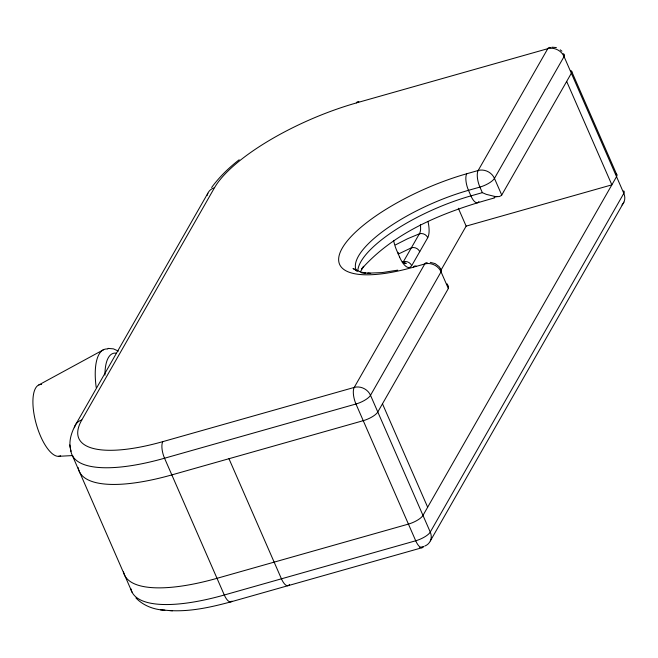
<?xml version="1.0" encoding="UTF-8"?>
<svg xmlns="http://www.w3.org/2000/svg" width="658" height="658" viewBox="0 0 658 658"><rect width="100%" height="100%" fill="white"/><g stroke="black" fill="none" stroke-linecap="round" stroke-linejoin="round"><path stroke-width="0.99" d="M70.529 449.052C68.629 441.041 71.483 432.635 75.127 425.529L207.854 193.246M360.255 272.009L363.718 266.293L361.579 269.007M78.179 467.624A137.645 43.905 -23.6 0 0 171.828 474.903L363.249 420.684A12.806 4.088 -23.6 0 0 377.799 411.982L448.345 288.525L448.509 286.469L447.078 283.828M448.345 288.525L441.057 271.844A12.806 4.088 -23.6 0 0 440.465 269.13M402.326 262.205L403.362 261.777L419.36 233.829A12.856 5.272 75.2 0 0 420.38 224.756M441.214 269.764L466.144 226.13L611.858 184.857L566.67 81.436M550.828 47.73A12.806 4.779 74.2 0 0 547.777 48.684L478.169 170.504A12.806 4.779 74.2 0 0 479.912 187.086L482.339 192.646L486.237 194.34L495.992 196.734L499.438 196.528L501.528 195.385L571.35 73.252A12.806 4.088 -23.6 0 0 570.766 70.529M430.357 540.892L623.907 202.154M395.474 244.891L407.705 238.689L419.36 233.829A6.399 5.577 29.8 0 1 427.749 237.694L411.711 265.659A6.399 5.585 29.9 0 0 403.362 261.777M211.629 187.489C219.385 176.936 228.836 167.765 239.183 159.762M361.653 268.933C395.713 230.522 446.124 211.177 494.545 197.918M398.386 254.046L411.34 247.827A6.399 5.577 29.8 0 1 419.738 251.693M38.847 384.922L103.66 349.653M427.264 262.789A12.806 4.779 74.2 0 0 424.764 263.965L413.339 267.206A109.573 34.948 -23.6 0 1 342.226 248.181A109.573 34.948 -23.6 0 1 466.728 173.761L478.169 170.504A12.806 11.153 29.7 0 1 494.454 178.384L501.741 195.064M482.339 192.646L470.906 195.878A96.8 30.877 -23.6 0 0 357.771 271.236M494.125 197.227L496.979 196.413M81.798 419.977A124.806 39.809 -23.6 0 0 162.806 441.641L354.226 387.422A12.806 11.153 29.7 0 1 370.512 395.302L430.266 532.083A12.806 11.153 29.7 0 1 424.706 546.107M419.746 547.563L423.694 546.444A12.806 4.779 74.2 0 1 415.716 540.777L355.962 404.004A12.806 4.779 74.2 0 1 354.226 387.422L424.764 263.965A12.806 11.153 29.7 0 1 441.057 271.844L370.512 395.302A12.806 4.088 -23.6 0 1 355.962 404.004L164.541 458.223A137.645 43.905 -23.6 0 1 70.784 450.056M422.206 547.67L230.785 601.889C210.511 607.35 189.512 612.047 168.39 610.476M397.736 270.15L382.158 272.593L367.625 273.185L370.701 273.432L361.456 272.675L365.807 273.021L360.674 272.017L353.009 268.513L357.162 271.014M58.414 456.331L72.75 455.558M107.97 348.395L113.423 348.855L118.35 351.109M135.951 597.966C143.378 605.763 154.194 609.777 164.862 610.172M551.947 47.195L556.388 47.565M160.511 609.826L172.486 610.805M402.885 262.624L406.225 263.447L403.724 262.723M430.291 262.353L435.119 263.611L439.108 266.622L441.403 270.068M560.246 49.835L561.916 51.201M571.695 71.467L616.883 174.88M458.338 208.265L466.144 226.13M382.479 403.798L427.659 507.211M228.968 458.716L281.435 578.818A12.806 4.779 74.2 0 0 289.413 584.477M72.355 455.517L132.11 592.29M399.653 257.179L396.708 250.443A19.271 7.197 74.2 0 1 393.599 240.433M69.781 444.915L70.957 451.372M615.946 173.951A12.806 4.088 -23.6 0 1 616.538 176.665L422.979 515.403A12.806 4.088 -23.6 0 1 408.429 524.097L217.008 578.324A137.645 43.905 -23.6 0 1 123.515 571.917M162.797 441.641A12.806 4.779 74.2 0 0 164.541 458.223L224.296 595.005A12.806 4.779 74.2 0 0 231.97 601.108M356.496 270.964A96.8 30.877 -23.6 0 1 468.48 190.318L479.912 187.086A12.806 4.088 -23.6 0 0 494.454 178.384L564.062 56.572A12.806 4.088 -23.6 0 0 563.133 53.717M466.744 173.745A12.806 4.779 74.2 0 0 468.48 190.318L470.906 195.878A12.806 4.779 74.2 0 0 478.884 201.545M413.339 267.206A12.806 4.779 74.2 0 1 416.391 266.251M358.857 101.735A12.806 4.779 74.2 0 0 356.356 102.911L547.777 48.684A12.806 11.153 29.7 0 1 564.062 56.572L623.825 193.345A12.806 11.153 29.7 0 1 621.958 204.975M214.541 187.695A124.65 39.76 -23.6 0 1 356.241 102.985M207.147 195.442A12.806 11.153 29.7 0 1 214.516 187.695L81.789 419.985A12.806 11.153 29.7 0 0 74.42 427.725M403.214 261.456A13.078 6.522 78 0 1 402.803 261.991M397.555 252.343A6.399 2.032 -23.6 0 1 398.18 253.815M428.013 221.565A19.189 7.164 74.2 0 1 427.725 237.637M411.653 265.536A19.271 7.197 74.2 0 1 399.645 257.188M623.669 190.886A12.806 4.088 -23.6 0 1 623.825 193.345L430.266 532.083A12.806 4.088 -23.6 0 1 415.716 540.777L224.296 595.005A137.645 43.905 -23.6 0 1 130.802 588.597M60.61 455.813A37.128 13.867 74.2 0 1 35.894 422.691A37.128 13.867 74.2 0 1 41.61 384.519M104.943 375.126A47.179 17.618 74.2 0 1 116.014 353.116M96.208 387.488A53.446 19.954 74.2 0 1 107.772 349.003"/></g></svg>
